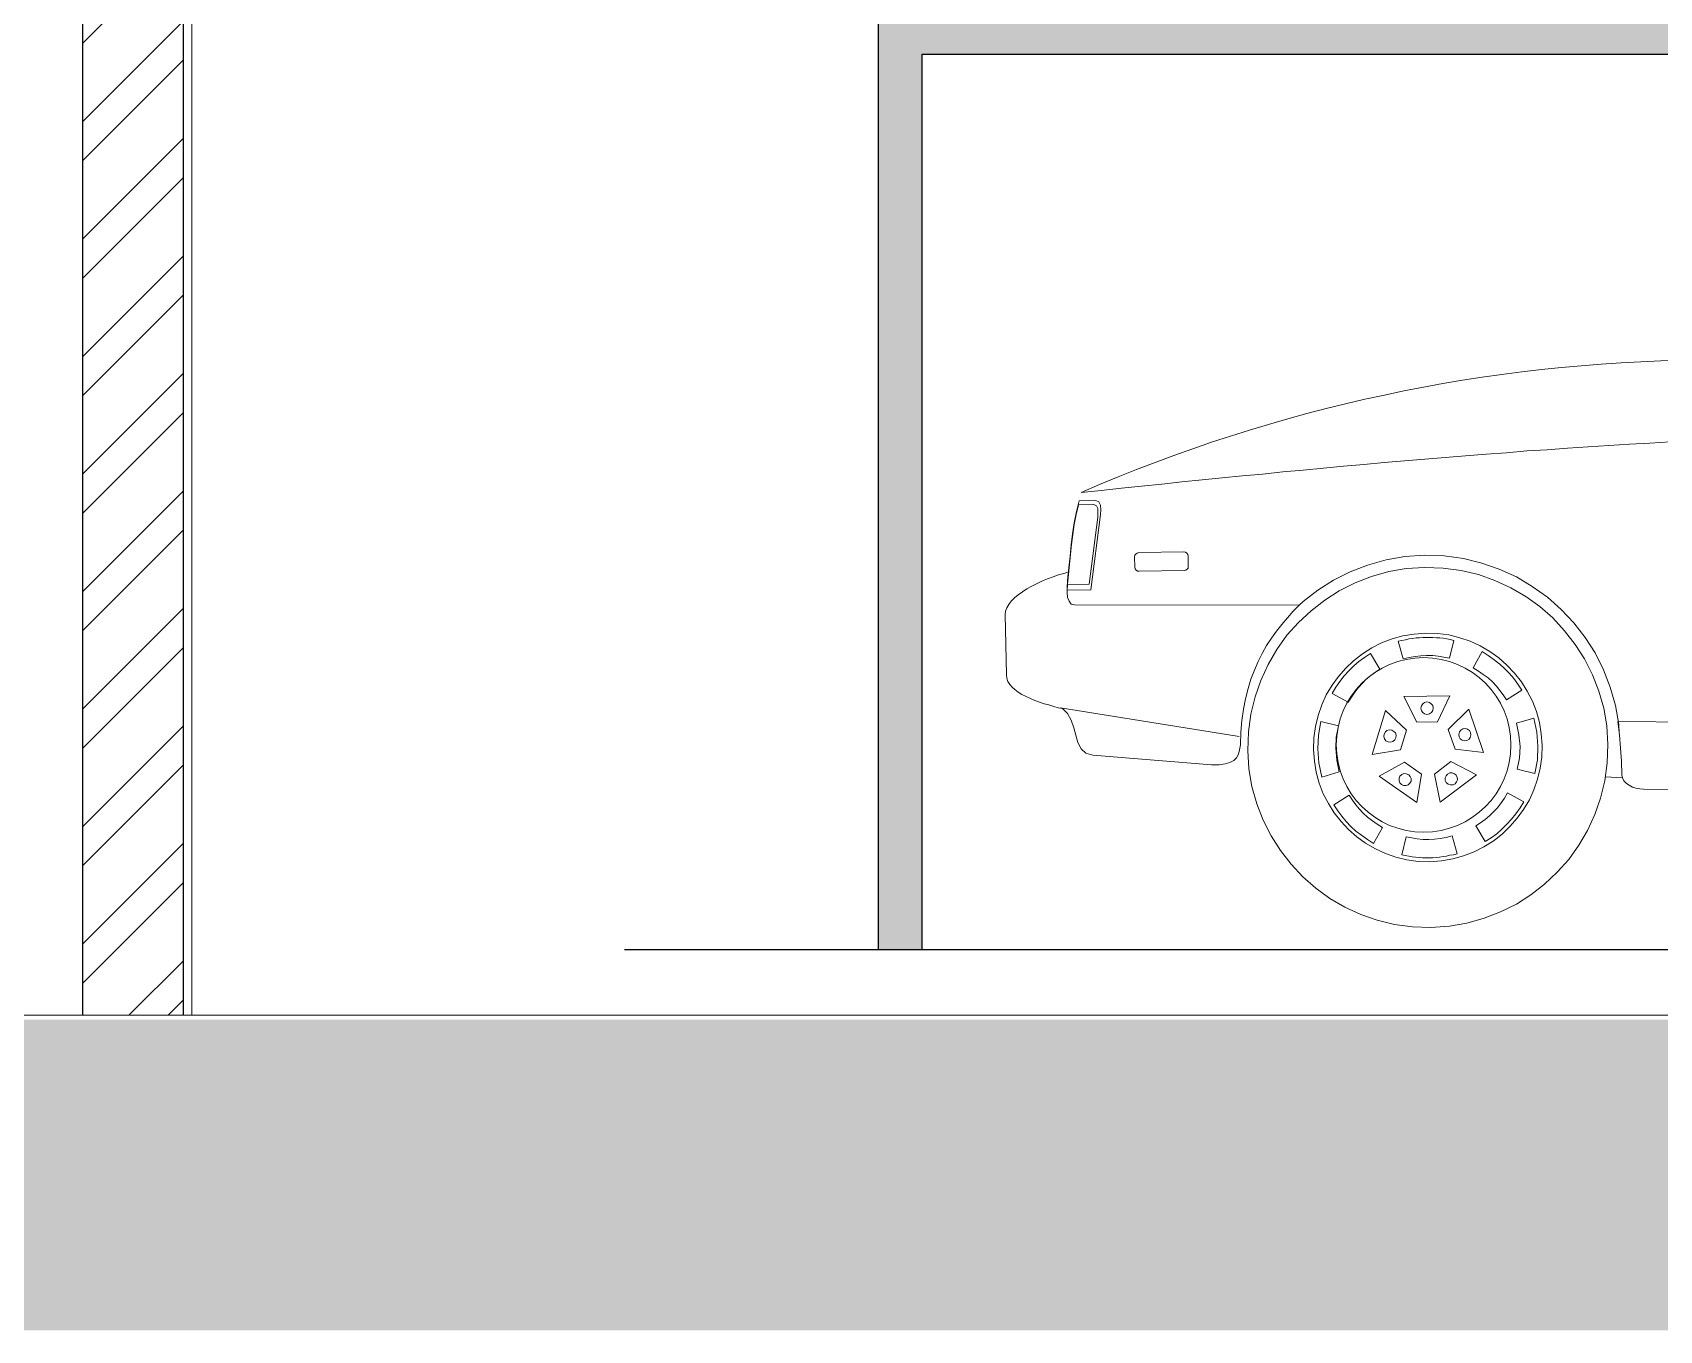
# Model space of a CAD drawing. Header units: metres. Extents: x 29392 to 32022, y 3934 to 33962.
# Drawn here: x 29707.764 to 29711.493, y 4057.316 to 4060.292 of the extents above; entities that cross this region are included whole.
import ezdxf

# ---------------------------------------------------------------- set-up
doc = ezdxf.new("R2010")
doc.units = ezdxf.units.M
for name, color, linetype, lineweight in [('finiture', 7, 'Continuous', 20), ('HATCH', 250, 'Continuous', 13), ('NAMES', 252, 'Continuous', 15), ('PLASTER', 252, 'Continuous', 15), ('text', 7, 'Continuous', 5)]:
    doc.layers.add(name, color=color, linetype=linetype, lineweight=lineweight)

msp = doc.modelspace()

# ---------------------------------------------------------------- hatches: boundary and pattern name
at = {"transparency": 16777216}
h = msp.add_hatch(color=256, dxfattribs=at)
h.dxf.hatch_style = 1
h.paths.add_polyline_path([(29709.7027, 4062.2957), (29709.8027, 4062.2957), (29709.8027, 4060.3423), (29715.1139, 4060.3423), (29715.5864, 4060.2423), (29709.8027, 4060.2423), (29709.8027, 4058.1888), (29709.7027, 4058.1888)])
at = {"layer": 'HATCH', "transparency": 16777216}
h = msp.add_hatch(dxfattribs=at)
h.set_pattern_fill('ANSI32', color=256, scale=0.02)
h.set_pattern_definition([(45, (27323.3869, 3346.19325), (-0.134703842, 0.134703842), []), (45, (27323.4767, 3346.19325), (-0.134703842, 0.134703842), [])])
h.paths.add_polyline_path([(29708.1091, 4058.0388), (29707.8791, 4058.0388), (29707.8791, 4062.4068), (29708.1091, 4062.4068)])
at = {"layer": 'NAMES', "transparency": 16777216}
h = msp.add_hatch(dxfattribs=at)
h.set_pattern_fill('ANGLE', color=256, scale=0.01)
h.set_pattern_definition([(0, (28561.8982, 4208.61269), (0, 0.06985), [0.0508, -0.01905]), (90, (28561.8982, 4208.61269), (-0.06985, 4e-18), [0.0508, -0.01905])])
h.paths.add_polyline_path([(29719.2089, 4057.8398), (29691.6657, 4057.8398), (29691.6657, 4058.0289), (29719.2089, 4058.0289)])
h = msp.add_hatch(dxfattribs=at)
h.set_pattern_fill('EARTH', color=256, scale=0.02, angle=40)
h.set_pattern_definition([(40, (28561.8982, 4208.61269), (0.015653618, 0.178921671), [0.127, -0.127]), (40, (28561.86759, 4208.64918), (0.015653618, 0.178921671), [0.127, -0.127]), (40, (28561.83697, 4208.68566), (0.015653618, 0.178921671), [0.127, -0.127]), (130, (28561.83893, 4208.70802), (-0.178921671, 0.015653618), [0.127, -0.127]), (130, (28561.87541, 4208.73864), (-0.178921671, 0.015653618), [0.127, -0.127]), (130, (28561.9119, 4208.76925), (-0.178921671, 0.015653618), [0.127, -0.127])])
h.paths.add_polyline_path([(29691.621, 4057.8398), (29719.1701, 4057.8398), (29719.1701, 4057.316), (29691.621, 4057.316)])

# ---------------------------------------------------------------- linework, layer by layer
at = {"color": 252, "true_color": 0x939598, "transparency": 16777216}
msp.add_line((29707.8791, 4058.0388), (29707.8791, 4099.1868), dxfattribs=at)
at = {"transparency": 16777216}
for p, q in [((29707.8791, 4059.9568), (29707.8791, 4062.9568)), ((29708.1091, 4062.4068), (29708.1091, 4058.0388)), ((29709.7027, 4062.2957), (29709.7027, 4058.1888)), ((29709.8027, 4060.2423), (29709.8027, 4058.1888)), ((29709.8027, 4060.2423), (29715.5864, 4060.2423)), ((29707.8791, 4058.0388), (29707.8791, 4059.9568)), ((29716.1149, 4058.1888), (29709.1206, 4058.1888))]:
    msp.add_line(p, q, dxfattribs=at)
at = {"layer": 'finiture', "transparency": 16777216}
for p, q in [((29711.3772, 4059.3452), (29711.3299, 4059.3424)), ((29711.4245, 4059.348), (29711.3772, 4059.3452)), ((29711.471, 4059.3508), (29711.4245, 4059.348)), ((29711.5183, 4059.3536), (29711.471, 4059.3508)), ((29710.8622, 4059.3063), (29710.8157, 4059.3021)), ((29710.9088, 4059.3098), (29710.8622, 4059.3063)), ((29710.9554, 4059.314), (29710.9088, 4059.3098)), ((29711.0019, 4059.3181), (29710.9554, 4059.314)), ((29711.0485, 4059.3216), (29711.0019, 4059.3181)), ((29711.0957, 4059.3251), (29711.0485, 4059.3216)), ((29711.1423, 4059.3285), (29711.0957, 4059.3251)), ((29711.1889, 4059.3327), (29711.1423, 4059.3285)), ((29711.2361, 4059.3355), (29711.1889, 4059.3327)), ((29711.2827, 4059.339), (29711.2361, 4059.3355)), ((29711.3299, 4059.3424), (29711.2827, 4059.339)), ((29710.4911, 4059.2709), (29710.4452, 4059.2667)), ((29710.5377, 4059.2757), (29710.4911, 4059.2709)), ((29710.5836, 4059.2799), (29710.5377, 4059.2757)), ((29710.6301, 4059.2847), (29710.5836, 4059.2799)), ((29710.6767, 4059.2889), (29710.6301, 4059.2847)), ((29710.7232, 4059.2931), (29710.6767, 4059.2889)), ((29710.7691, 4059.298), (29710.7232, 4059.2931)), ((29710.8157, 4059.3021), (29710.7691, 4059.298)), ((29710.2138, 4059.2424), (29710.1679, 4059.2375)), ((29710.2604, 4059.2472), (29710.2138, 4059.2424)), ((29710.3062, 4059.2521), (29710.2604, 4059.2472)), ((29710.3528, 4059.257), (29710.3062, 4059.2521)), ((29710.3987, 4059.2618), (29710.3528, 4059.257)), ((29710.4452, 4059.2667), (29710.3987, 4059.2618)), ((29710.152, 4059.168), (29710.1568, 4059.1937)), ((29710.1561, 4059.1867), (29710.1617, 4059.209)), ((29710.1568, 4059.1937), (29710.1631, 4059.2187)), ((29710.1617, 4059.209), (29710.1964, 4059.2097)), ((29710.1631, 4059.2187), (29710.2013, 4059.2194)), ((29710.1964, 4059.2097), (29710.2027, 4059.2069)), ((29710.2013, 4059.2194), (29710.2083, 4059.216)), ((29710.2027, 4059.2069), (29710.2055, 4059.2007)), ((29710.2055, 4059.2007), (29710.2062, 4059.1909)), ((29710.2083, 4059.216), (29710.2117, 4059.2083)), ((29710.2117, 4059.2083), (29710.2124, 4059.1979)), ((29710.2124, 4059.1979), (29710.2117, 4059.1867)), ((29710.1478, 4059.143), (29710.152, 4059.168)), ((29710.1485, 4059.1416), (29710.152, 4059.1645)), ((29710.152, 4059.1645), (29710.1561, 4059.1867)), ((29710.2055, 4059.1812), (29710.186, 4059.0276)), ((29710.2117, 4059.1867), (29710.1902, 4059.0144)), ((29710.2062, 4059.1909), (29710.2055, 4059.1812)), ((29710.145, 4059.1173), (29710.1478, 4059.143)), ((29710.1457, 4059.1186), (29710.1485, 4059.1416)), ((29710.1395, 4059.0652), (29710.1422, 4059.0915)), ((29710.1408, 4059.0728), (29710.1429, 4059.0957)), ((29710.1422, 4059.0915), (29710.145, 4059.1173)), ((29710.1429, 4059.0957), (29710.1457, 4059.1186)), ((29710.291, 4059.0936), (29710.2903, 4059.0895)), ((29710.2903, 4059.0895), (29710.291, 4059.0665)), ((29710.293, 4059.0964), (29710.291, 4059.0936)), ((29710.2958, 4059.0985), (29710.293, 4059.0964)), ((29710.3, 4059.0999), (29710.2958, 4059.0985)), ((29710.4028, 4059.1013), (29710.3, 4059.0999)), ((29710.407, 4059.1006), (29710.4028, 4059.1013)), ((29710.4098, 4059.0985), (29710.407, 4059.1006)), ((29710.4119, 4059.0957), (29710.4098, 4059.0985)), ((29710.4126, 4059.0915), (29710.4119, 4059.0957)), ((29710.4133, 4059.0686), (29710.4126, 4059.0915)), ((29710.8666, 4059.0831), (29710.8243, 4059.0712)), ((29710.9097, 4059.0905), (29710.8666, 4059.0831)), ((29710.9549, 4059.0935), (29710.9097, 4059.0905)), ((29711.0001, 4059.092), (29710.9549, 4059.0935)), ((29711.0439, 4059.086), (29711.0001, 4059.092)), ((29711.0863, 4059.0756), (29711.0439, 4059.086)), ((29710.1033, 4059.0443), (29710.0908, 4059.0394)), ((29710.1158, 4059.0485), (29710.1033, 4059.0443)), ((29710.1277, 4059.0519), (29710.1158, 4059.0485)), ((29710.1388, 4059.0554), (29710.1277, 4059.0519)), ((29710.1367, 4059.0262), (29710.1388, 4059.0492)), ((29710.1367, 4059.0332), (29710.1374, 4059.045)), ((29710.1374, 4059.0394), (29710.1395, 4059.0652)), ((29710.1374, 4059.045), (29710.1388, 4059.0554)), ((29710.1388, 4059.0492), (29710.1408, 4059.0728)), ((29710.291, 4059.0665), (29710.2916, 4059.0624)), ((29710.2916, 4059.0624), (29710.2937, 4059.0596)), ((29710.2937, 4059.0596), (29710.2965, 4059.0575)), ((29710.2965, 4059.0575), (29710.3007, 4059.0568)), ((29710.3007, 4059.0568), (29710.4035, 4059.0589)), ((29710.4035, 4059.0589), (29710.4077, 4059.0596)), ((29710.4077, 4059.0596), (29710.4105, 4059.0617)), ((29710.4105, 4059.0617), (29710.4126, 4059.0644)), ((29710.4126, 4059.0644), (29710.4133, 4059.0686)), ((29710.7843, 4059.0557), (29710.7457, 4059.0363)), ((29710.8243, 4059.0712), (29710.7843, 4059.0557)), ((29710.833, 4059.045), (29710.7955, 4059.0304)), ((29710.8726, 4059.0561), (29710.833, 4059.045)), ((29710.913, 4059.063), (29710.8726, 4059.0561)), ((29710.9554, 4059.0658), (29710.913, 4059.063)), ((29710.9977, 4059.0644), (29710.9554, 4059.0658)), ((29711.0387, 4059.0589), (29710.9977, 4059.0644)), ((29711.0784, 4059.0492), (29711.0387, 4059.0589)), ((29711.1159, 4059.036), (29711.0784, 4059.0492)), ((29711.1262, 4059.0616), (29711.0863, 4059.0756)), ((29711.1655, 4059.0438), (29711.1262, 4059.0616)), ((29710.0331, 4059.0095), (29710.0234, 4059.0026)), ((29710.0435, 4059.0165), (29710.0331, 4059.0095)), ((29710.0547, 4059.0228), (29710.0435, 4059.0165)), ((29710.0665, 4059.029), (29710.0547, 4059.0228)), ((29710.079, 4059.0346), (29710.0665, 4059.029)), ((29710.0908, 4059.0394), (29710.079, 4059.0346)), ((29710.1353, 4059.0137), (29710.1374, 4059.0394)), ((29710.1353, 4059.0207), (29710.1367, 4059.0332)), ((29710.1353, 4059.0082), (29710.1353, 4059.0207)), ((29710.1902, 4059.0144), (29710.1353, 4059.0137)), ((29710.1367, 4058.997), (29710.1353, 4059.0082)), ((29710.186, 4059.0276), (29710.1367, 4059.0262)), ((29710.71, 4059.0133), (29710.6768, 4058.9875)), ((29710.7457, 4059.0363), (29710.71, 4059.0133)), ((29710.7594, 4059.0123), (29710.726, 4058.9908)), ((29710.7955, 4059.0304), (29710.7594, 4059.0123)), ((29711.1527, 4059.0193), (29711.1159, 4059.036)), ((29711.1868, 4058.9991), (29711.1527, 4059.0193)), ((29711.2018, 4059.0223), (29711.1655, 4059.0438)), ((29711.2367, 4058.9978), (29711.2018, 4059.0223)), ((29709.997, 4058.9727), (29709.9942, 4058.9651)), ((29710.0018, 4058.9804), (29709.997, 4058.9727)), ((29710.0074, 4058.988), (29710.0018, 4058.9804)), ((29710.015, 4058.9957), (29710.0074, 4058.988)), ((29710.0234, 4059.0026), (29710.015, 4058.9957)), ((29710.1401, 4058.988), (29710.1367, 4058.997)), ((29710.145, 4058.9818), (29710.1401, 4058.988)), ((29710.1526, 4058.9797), (29710.145, 4058.9818)), ((29710.6676, 4058.979), (29710.1526, 4058.9797)), ((29710.6537, 4058.9651), (29710.6676, 4058.979)), ((29710.6768, 4058.9875), (29710.6676, 4058.979)), ((29710.726, 4058.9908), (29710.6947, 4058.9665)), ((29711.2194, 4058.9762), (29711.1868, 4058.9991)), ((29711.2486, 4058.9498), (29711.2194, 4058.9762)), ((29711.268, 4058.9694), (29711.2367, 4058.9978)), ((29709.9942, 4058.9651), (29709.9935, 4058.9574)), ((29709.9935, 4058.9574), (29709.9963, 4058.8191)), ((29710.6155, 4058.9199), (29710.628, 4058.9352)), ((29710.628, 4058.9352), (29710.6405, 4058.9505)), ((29710.6655, 4058.9394), (29710.6391, 4058.9102)), ((29710.6405, 4058.9505), (29710.6537, 4058.9651)), ((29710.6947, 4058.9665), (29710.6655, 4058.9394)), ((29711.2757, 4058.9206), (29711.2486, 4058.9498)), ((29711.2968, 4058.9385), (29711.268, 4058.9694)), ((29711.3226, 4058.9053), (29711.2968, 4058.9385)), ((29710.5926, 4058.8865), (29710.6037, 4058.9032)), ((29710.6037, 4058.9032), (29710.6155, 4058.9199)), ((29710.6391, 4058.9102), (29710.6162, 4058.8775)), ((29710.8803, 4058.9018), (29710.856, 4058.8928)), ((29710.9053, 4058.9088), (29710.8803, 4058.9018)), ((29710.9025, 4058.8983), (29710.8942, 4058.8963)), ((29710.8942, 4058.8963), (29710.906, 4058.8559)), ((29710.9109, 4058.8997), (29710.9025, 4058.8983)), ((29710.931, 4058.9129), (29710.9053, 4058.9088)), ((29710.9185, 4058.9018), (29710.9109, 4058.8997)), ((29710.9269, 4058.9025), (29710.9185, 4058.9018)), ((29710.9352, 4058.9039), (29710.9269, 4058.9025)), ((29710.9574, 4058.915), (29710.931, 4058.9129)), ((29710.9429, 4058.9046), (29710.9352, 4058.9039)), ((29710.9505, 4058.9053), (29710.9429, 4058.9046)), ((29710.9588, 4058.9053), (29710.9505, 4058.9053)), ((29710.9845, 4058.9143), (29710.9574, 4058.915)), ((29710.9665, 4058.9053), (29710.9588, 4058.9053)), ((29710.9741, 4058.9053), (29710.9665, 4058.9053)), ((29710.9825, 4058.9046), (29710.9741, 4058.9053)), ((29710.9901, 4058.9039), (29710.9825, 4058.9046)), ((29711.0102, 4058.9109), (29710.9845, 4058.9143)), ((29710.9977, 4058.9032), (29710.9901, 4058.9039)), ((29711.0061, 4058.9018), (29710.9977, 4058.9032)), ((29711.0137, 4058.9004), (29711.0061, 4058.9018)), ((29711.0353, 4058.9046), (29711.0102, 4058.9109)), ((29711.0116, 4058.8573), (29711.0221, 4058.8983)), ((29711.0221, 4058.8983), (29711.0137, 4058.9004)), ((29711.0596, 4058.8963), (29711.0353, 4058.9046)), ((29711.0825, 4058.8858), (29711.0596, 4058.8963)), ((29711.3, 4058.8893), (29711.2757, 4058.9206)), ((29711.3456, 4058.8697), (29711.3226, 4058.9053)), ((29710.5731, 4058.8497), (29710.5828, 4058.8685)), ((29710.5828, 4058.8685), (29710.5926, 4058.8865)), ((29710.6162, 4058.8775), (29710.5961, 4058.8434)), ((29710.8122, 4058.8678), (29710.792, 4058.8518)), ((29710.817, 4058.8594), (29710.8045, 4058.8497)), ((29710.8337, 4058.881), (29710.8122, 4058.8678)), ((29710.831, 4058.8685), (29710.817, 4058.8594)), ((29710.8525, 4058.8323), (29710.831, 4058.8685)), ((29710.856, 4058.8928), (29710.8337, 4058.881)), ((29710.906, 4058.8559), (29710.9192, 4058.8594)), ((29710.9192, 4058.8594), (29710.9331, 4058.8615)), ((29710.9331, 4058.8615), (29710.9463, 4058.8629)), ((29710.9463, 4058.8629), (29710.9595, 4058.8636)), ((29710.9595, 4058.8636), (29710.9734, 4058.8636)), ((29710.9734, 4058.8636), (29710.9859, 4058.8622)), ((29710.9859, 4058.8622), (29710.9991, 4058.8601)), ((29710.9991, 4058.8601), (29711.0116, 4058.8573)), ((29711.0867, 4058.8726), (29711.0666, 4058.8358)), ((29711.1048, 4058.8726), (29711.0825, 4058.8858)), ((29711.1006, 4058.8636), (29711.0867, 4058.8726)), ((29711.1145, 4058.8539), (29711.1006, 4058.8636)), ((29711.1249, 4058.8581), (29711.1048, 4058.8726)), ((29711.1437, 4058.8414), (29711.1249, 4058.8581)), ((29711.3216, 4058.8559), (29711.3, 4058.8893)), ((29711.3649, 4058.831), (29711.3456, 4058.8697)), ((29710.5564, 4058.8094), (29710.5648, 4058.8302)), ((29710.5648, 4058.8302), (29710.5731, 4058.8497)), ((29710.5961, 4058.8434), (29710.5794, 4058.8066)), ((29710.774, 4058.8351), (29710.7573, 4058.8157)), ((29710.7816, 4058.8288), (29710.7705, 4058.817)), ((29710.792, 4058.8518), (29710.774, 4058.8351)), ((29710.7927, 4058.84), (29710.7816, 4058.8288)), ((29710.8045, 4058.8497), (29710.7927, 4058.84)), ((29710.8316, 4058.8177), (29710.8421, 4058.8254)), ((29710.8421, 4058.8254), (29710.8525, 4058.8323)), ((29711.0666, 4058.8358), (29711.0784, 4058.8282)), ((29711.0784, 4058.8282), (29711.0895, 4058.8205)), ((29711.0895, 4058.8205), (29711.1006, 4058.8122)), ((29711.127, 4058.8441), (29711.1145, 4058.8539)), ((29711.1381, 4058.8337), (29711.127, 4058.8441)), ((29711.1492, 4058.8226), (29711.1381, 4058.8337)), ((29711.1611, 4058.8233), (29711.1437, 4058.8414)), ((29711.1597, 4058.8108), (29711.1492, 4058.8226)), ((29711.1771, 4058.8031), (29711.1611, 4058.8233)), ((29711.3397, 4058.8198), (29711.3216, 4058.8559)), ((29711.3805, 4058.791), (29711.3649, 4058.831)), ((29709.9963, 4058.8191), (29709.997, 4058.8115)), ((29709.997, 4058.8115), (29709.9998, 4058.8045)), ((29709.9998, 4058.8045), (29710.0039, 4058.7976)), ((29710.0039, 4058.7976), (29710.0095, 4058.7913)), ((29710.0095, 4058.7913), (29710.0158, 4058.7858)), ((29710.0158, 4058.7858), (29710.0234, 4058.7795)), ((29710.5446, 4058.7642), (29710.5502, 4058.7878)), ((29710.5502, 4058.7878), (29710.5564, 4058.8094)), ((29710.5794, 4058.8066), (29710.5662, 4058.7691)), ((29710.7427, 4058.7955), (29710.7295, 4058.7733)), ((29710.7573, 4058.8157), (29710.7427, 4058.7955)), ((29710.7517, 4058.7913), (29710.7427, 4058.7767)), ((29710.7608, 4058.8045), (29710.7517, 4058.7913)), ((29710.7705, 4058.817), (29710.7608, 4058.8045)), ((29710.7948, 4058.7795), (29710.8031, 4058.7906)), ((29710.8031, 4058.7906), (29710.8122, 4058.8004)), ((29710.8122, 4058.8004), (29710.8212, 4058.8094)), ((29710.8212, 4058.8094), (29710.8316, 4058.8177)), ((29711.1006, 4058.8122), (29711.1103, 4058.8031)), ((29711.1103, 4058.8031), (29711.1194, 4058.7934)), ((29711.1194, 4058.7934), (29711.1277, 4058.7837)), ((29711.1277, 4058.7837), (29711.1353, 4058.7733)), ((29711.1423, 4058.7621), (29711.1777, 4058.7844)), ((29711.1687, 4058.7983), (29711.1597, 4058.8108)), ((29711.1777, 4058.7844), (29711.1687, 4058.7983)), ((29711.1903, 4058.7816), (29711.1771, 4058.8031)), ((29711.3543, 4058.7823), (29711.3397, 4058.8198)), ((29711.3923, 4058.7488), (29711.3805, 4058.791)), ((29710.0234, 4058.7795), (29710.0317, 4058.7746)), ((29710.0317, 4058.7746), (29710.0415, 4058.7698)), ((29710.0415, 4058.7698), (29710.0512, 4058.7649)), ((29710.0512, 4058.7649), (29710.0616, 4058.7607)), ((29710.0616, 4058.7607), (29710.072, 4058.7566)), ((29710.072, 4058.7566), (29710.0832, 4058.7531)), ((29710.0832, 4058.7531), (29710.0936, 4058.7503)), ((29710.0936, 4058.7503), (29710.1047, 4058.7468)), ((29710.1047, 4058.7468), (29710.1151, 4058.7441)), ((29710.5398, 4058.7406), (29710.5446, 4058.7642)), ((29710.5662, 4058.7691), (29710.5564, 4058.7295)), ((29710.7191, 4058.7503), (29710.7107, 4058.726)), ((29710.7295, 4058.7733), (29710.7191, 4058.7503)), ((29710.7427, 4058.7767), (29710.7795, 4058.7566)), ((29710.7795, 4058.7566), (29710.7872, 4058.7684)), ((29710.7872, 4058.7684), (29710.7948, 4058.7795)), ((29710.9074, 4058.7698), (29711.0124, 4058.7712)), ((29710.9373, 4058.7107), (29710.9074, 4058.7698)), ((29710.9477, 4058.7482), (29710.9463, 4058.7427)), ((29710.9505, 4058.7531), (29710.9477, 4058.7482)), ((29710.9547, 4058.7559), (29710.9505, 4058.7531)), ((29710.9602, 4058.7573), (29710.9547, 4058.7559)), ((29710.9658, 4058.7559), (29710.9602, 4058.7573)), ((29710.97, 4058.7531), (29710.9658, 4058.7559)), ((29710.9734, 4058.7489), (29710.97, 4058.7531)), ((29710.9748, 4058.7434), (29710.9734, 4058.7489)), ((29711.0124, 4058.7712), (29710.9845, 4058.7114)), ((29711.1353, 4058.7733), (29711.1423, 4058.7621)), ((29711.2021, 4058.7593), (29711.1903, 4058.7816)), ((29711.2111, 4058.735), (29711.2021, 4058.7593)), ((29711.3654, 4058.7427), (29711.3543, 4058.7823)), ((29711.3998, 4058.7056), (29711.3923, 4058.7488)), ((29710.1151, 4058.7441), (29710.1249, 4058.742)), ((29710.12, 4058.7434), (29710.53, 4058.678)), ((29710.1249, 4058.742), (29710.1367, 4058.7309)), ((29710.1367, 4058.7309), (29710.145, 4058.7156)), ((29710.145, 4058.7156), (29710.1506, 4058.6982)), ((29710.5335, 4058.6878), (29710.5363, 4058.7149)), ((29710.5363, 4058.7149), (29710.5398, 4058.7406)), ((29710.5564, 4058.7295), (29710.5509, 4058.6885)), ((29710.7107, 4058.726), (29710.7045, 4058.701)), ((29710.717, 4058.7121), (29710.7114, 4058.6808)), ((29710.7573, 4058.7024), (29710.717, 4058.7121)), ((29710.8344, 4058.637), (29710.865, 4058.7378)), ((29710.865, 4058.7378), (29710.9136, 4058.6926)), ((29710.9845, 4058.7114), (29710.9373, 4058.7107)), ((29710.9463, 4058.7427), (29710.9477, 4058.7371)), ((29710.9477, 4058.7371), (29710.9505, 4058.733)), ((29710.9505, 4058.733), (29710.9547, 4058.7302)), ((29710.9547, 4058.7302), (29710.9602, 4058.7288)), ((29710.9602, 4058.7288), (29710.9658, 4058.7302)), ((29710.9658, 4058.7302), (29710.9706, 4058.733)), ((29710.9706, 4058.733), (29710.9734, 4058.7378)), ((29710.9734, 4058.7378), (29710.9748, 4058.7434)), ((29711.0089, 4058.694), (29711.0561, 4058.7406)), ((29711.0561, 4058.7406), (29711.0902, 4058.6412)), ((29711.2056, 4058.7204), (29711.1652, 4058.7086)), ((29711.1652, 4058.7086), (29711.1708, 4058.6815)), ((29711.2118, 4058.6878), (29711.2056, 4058.7204)), ((29711.2181, 4058.71), (29711.2111, 4058.735)), ((29711.2222, 4058.6843), (29711.2181, 4058.71)), ((29711.3723, 4058.7024), (29711.3654, 4058.7427)), ((29713.4391, 4058.6975), (29711.398, 4058.7121)), ((29711.398, 4058.7121), (29711.4015, 4058.6815)), ((29710.1506, 4058.6982), (29710.1554, 4058.6808)), ((29710.1554, 4058.6808), (29710.1603, 4058.6641)), ((29710.5328, 4058.6593), (29710.5335, 4058.6878)), ((29710.5509, 4058.6885), (29710.5495, 4058.6461)), ((29710.701, 4058.6753), (29710.7003, 4058.6482)), ((29710.7045, 4058.701), (29710.701, 4058.6753)), ((29710.7114, 4058.6808), (29710.71, 4058.6496)), ((29710.7517, 4058.6509), (29710.7524, 4058.6767)), ((29710.7524, 4058.6767), (29710.7573, 4058.7024)), ((29710.8622, 4058.6836), (29710.8615, 4058.678)), ((29710.8615, 4058.678), (29710.8629, 4058.6725)), ((29710.865, 4058.6885), (29710.8622, 4058.6836)), ((29710.8629, 4058.6725), (29710.8664, 4058.6683)), ((29710.8685, 4058.692), (29710.865, 4058.6885)), ((29710.874, 4058.6933), (29710.8685, 4058.692)), ((29710.8796, 4058.6926), (29710.874, 4058.6933)), ((29710.8845, 4058.6898), (29710.8796, 4058.6926)), ((29710.8879, 4058.6864), (29710.8845, 4058.6898)), ((29710.8865, 4058.6704), (29710.8893, 4058.6753)), ((29710.89, 4058.6808), (29710.8879, 4058.6864)), ((29710.8893, 4058.6753), (29710.89, 4058.6808)), ((29710.9136, 4058.6926), (29710.8998, 4058.6475)), ((29711.0249, 4058.6489), (29711.0089, 4058.694)), ((29711.0346, 4058.6885), (29711.0332, 4058.6829)), ((29711.0332, 4058.6829), (29711.0339, 4058.6774)), ((29711.0339, 4058.6774), (29711.0367, 4058.6725)), ((29711.0381, 4058.6926), (29711.0346, 4058.6885)), ((29711.0367, 4058.6725), (29711.0408, 4058.6697)), ((29711.0429, 4058.6954), (29711.0381, 4058.6926)), ((29711.0485, 4058.6961), (29711.0429, 4058.6954)), ((29711.0533, 4058.6947), (29711.0485, 4058.6961)), ((29711.052, 4058.669), (29711.0568, 4058.6718)), ((29711.0575, 4058.692), (29711.0533, 4058.6947)), ((29711.0568, 4058.6718), (29711.0596, 4058.676)), ((29711.0603, 4058.6871), (29711.0575, 4058.692)), ((29711.0596, 4058.676), (29711.061, 4058.6815)), ((29711.061, 4058.6815), (29711.0603, 4058.6871)), ((29711.1708, 4058.6815), (29711.1736, 4058.6551)), ((29711.2146, 4058.6558), (29711.2118, 4058.6878)), ((29711.2243, 4058.6579), (29711.2222, 4058.6843)), ((29711.3751, 4058.66), (29711.3723, 4058.7024)), ((29711.4012, 4058.6846), (29711.3998, 4058.7056)), ((29711.4015, 4058.6815), (29711.4043, 4058.6516)), ((29710.1603, 4058.6641), (29710.1673, 4058.6496)), ((29710.1673, 4058.6496), (29710.1784, 4058.6398)), ((29710.1784, 4058.6398), (29710.1944, 4058.635)), ((29710.1944, 4058.635), (29710.4668, 4058.6134)), ((29710.5238, 4058.6294), (29710.528, 4058.6377)), ((29710.528, 4058.6377), (29710.5307, 4058.6475)), ((29710.5307, 4058.6475), (29710.5328, 4058.6593)), ((29710.5495, 4058.6461), (29710.5523, 4058.6037)), ((29710.7003, 4058.6482), (29710.7024, 4058.6217)), ((29710.71, 4058.6496), (29710.7128, 4058.6176)), ((29710.7538, 4058.6238), (29710.7517, 4058.6509)), ((29710.8998, 4058.6475), (29710.8344, 4058.637)), ((29710.8664, 4058.6683), (29710.8713, 4058.6655)), ((29710.8713, 4058.6655), (29710.8768, 4058.6649)), ((29710.8768, 4058.6649), (29710.8824, 4058.6669)), ((29710.8824, 4058.6669), (29710.8865, 4058.6704)), ((29711.0902, 4058.6412), (29711.0249, 4058.6489)), ((29711.0408, 4058.6697), (29711.0464, 4058.6683)), ((29711.0464, 4058.6683), (29711.052, 4058.669)), ((29711.1736, 4058.6551), (29711.1722, 4058.6287)), ((29711.2139, 4058.6245), (29711.2146, 4058.6558)), ((29711.2236, 4058.6308), (29711.2243, 4058.6579)), ((29711.3737, 4058.6176), (29711.3751, 4058.66)), ((29711.4043, 4058.6516), (29711.4064, 4058.6211)), ((29710.4668, 4058.6134), (29710.4842, 4058.6134)), ((29710.4842, 4058.6134), (29710.4981, 4058.6155)), ((29710.4981, 4058.6155), (29710.5085, 4058.6183)), ((29710.5085, 4058.6183), (29710.5175, 4058.6231)), ((29710.5175, 4058.6231), (29710.5238, 4058.6294)), ((29710.5523, 4058.6037), (29710.5592, 4058.5634)), ((29710.7024, 4058.6217), (29710.7065, 4058.5961)), ((29710.7128, 4058.6176), (29710.7191, 4058.5849)), ((29710.7191, 4058.5849), (29710.7594, 4058.5967)), ((29710.7594, 4058.5967), (29710.7538, 4058.6238)), ((29710.8511, 4058.587), (29710.9088, 4058.619)), ((29710.9088, 4058.619), (29710.9477, 4058.5919)), ((29710.9776, 4058.5919), (29711.0151, 4058.6204)), ((29711.0151, 4058.6204), (29711.0742, 4058.5905)), ((29711.1722, 4058.6287), (29711.1673, 4058.603)), ((29711.1673, 4058.603), (29711.2076, 4058.5933)), ((29711.2076, 4058.5933), (29711.2139, 4058.6245)), ((29711.2139, 4058.5801), (29711.2201, 4058.6051)), ((29711.2201, 4058.6051), (29711.2236, 4058.6308)), ((29711.3682, 4058.5766), (29711.3737, 4058.6176)), ((29711.4064, 4058.6211), (29711.4071, 4058.5905)), ((29710.5592, 4058.5634), (29710.5703, 4058.5238)), ((29710.7065, 4058.5961), (29710.7135, 4058.571)), ((29710.7135, 4058.571), (29710.7225, 4058.5467)), ((29710.9373, 4058.5266), (29710.8511, 4058.587)), ((29710.8984, 4058.587), (29710.8963, 4058.5822)), ((29710.8963, 4058.5822), (29710.8963, 4058.5766)), ((29710.8963, 4058.5766), (29710.8984, 4058.5718)), ((29710.9025, 4058.5912), (29710.8984, 4058.587)), ((29710.8984, 4058.5718), (29710.9018, 4058.5676)), ((29710.9018, 4058.5676), (29710.9067, 4058.5655)), ((29710.9074, 4058.5933), (29710.9025, 4058.5912)), ((29710.9067, 4058.5655), (29710.9123, 4058.5655)), ((29710.913, 4058.5926), (29710.9074, 4058.5933)), ((29710.9123, 4058.5655), (29710.9171, 4058.5669)), ((29710.9185, 4058.5905), (29710.913, 4058.5926)), ((29710.9171, 4058.5669), (29710.9213, 4058.571)), ((29710.922, 4058.5863), (29710.9185, 4058.5905)), ((29710.9213, 4058.571), (29710.9241, 4058.5759)), ((29710.9241, 4058.5815), (29710.922, 4058.5863)), ((29710.9241, 4058.5759), (29710.9241, 4058.5815)), ((29710.9477, 4058.5919), (29710.9373, 4058.5266)), ((29710.9908, 4058.5273), (29710.9776, 4058.5919)), ((29711.0742, 4058.5905), (29710.9908, 4058.5273)), ((29711.004, 4058.5877), (29711.0019, 4058.5829)), ((29711.0019, 4058.5829), (29711.0019, 4058.5773)), ((29711.0019, 4058.5773), (29711.0047, 4058.5724)), ((29711.0075, 4058.5919), (29711.004, 4058.5877)), ((29711.0047, 4058.5724), (29711.0089, 4058.569)), ((29711.0124, 4058.5947), (29711.0075, 4058.5919)), ((29711.0089, 4058.569), (29711.0144, 4058.5669)), ((29711.0179, 4058.5947), (29711.0124, 4058.5947)), ((29711.0144, 4058.5669), (29711.02, 4058.5669)), ((29711.0235, 4058.5926), (29711.0179, 4058.5947)), ((29711.02, 4058.5669), (29711.0249, 4058.5696)), ((29711.0276, 4058.5891), (29711.0235, 4058.5926)), ((29711.0249, 4058.5696), (29711.0283, 4058.5738)), ((29711.0297, 4058.5842), (29711.0276, 4058.5891)), ((29711.0283, 4058.5738), (29711.0304, 4058.5787)), ((29711.0304, 4058.5787), (29711.0297, 4058.5842)), ((29711.2056, 4058.5558), (29711.2139, 4058.5801)), ((29711.3584, 4058.537), (29711.3682, 4058.5766)), ((29711.4084, 4058.5833), (29711.3694, 4058.5855)), ((29711.4071, 4058.5905), (29711.4085, 4058.5829)), ((29711.4085, 4058.5829), (29711.4119, 4058.5766)), ((29711.4119, 4058.5766), (29711.4175, 4058.5704)), ((29711.4175, 4058.5704), (29711.4238, 4058.5662)), ((29711.4238, 4058.5662), (29711.4314, 4058.562)), ((29711.4314, 4058.562), (29711.439, 4058.5599)), ((29711.439, 4058.5599), (29711.4481, 4058.5578)), ((29710.5703, 4058.5238), (29710.5849, 4058.4863)), ((29710.7225, 4058.5467), (29710.7344, 4058.5245)), ((29710.7344, 4058.5245), (29710.7475, 4058.5029)), ((29710.7823, 4058.5433), (29710.7469, 4058.5217)), ((29710.7893, 4058.5321), (29710.7823, 4058.5433)), ((29710.7969, 4058.5217), (29710.7893, 4058.5321)), ((29711.1305, 4058.5259), (29711.1221, 4058.5148)), ((29711.1381, 4058.537), (29711.1305, 4058.5259)), ((29711.1451, 4058.5488), (29711.1381, 4058.537)), ((29711.1826, 4058.5286), (29711.1451, 4058.5488)), ((29711.1736, 4058.5141), (29711.1826, 4058.5286)), ((29711.1819, 4058.5106), (29711.1951, 4058.5328)), ((29711.1951, 4058.5328), (29711.2056, 4058.5558)), ((29711.3452, 4058.4995), (29711.3584, 4058.537)), ((29711.4481, 4058.5578), (29711.4564, 4058.5571)), ((29711.4564, 4058.5571), (29713.5545, 4058.5412)), ((29710.5849, 4058.4863), (29710.603, 4058.4501)), ((29710.7469, 4058.5217), (29710.7559, 4058.5078)), ((29710.7475, 4058.5029), (29710.7635, 4058.4828)), ((29710.7559, 4058.5078), (29710.7649, 4058.4953)), ((29710.7649, 4058.4953), (29710.7754, 4058.4828)), ((29710.8052, 4058.512), (29710.7969, 4058.5217)), ((29710.8143, 4058.5023), (29710.8052, 4058.512)), ((29710.824, 4058.4932), (29710.8143, 4058.5023)), ((29710.8351, 4058.4849), (29710.824, 4058.4932)), ((29710.8463, 4058.4772), (29710.8351, 4058.4849)), ((29711.0937, 4058.4876), (29711.0832, 4058.48)), ((29711.1034, 4058.496), (29711.0937, 4058.4876)), ((29711.1131, 4058.505), (29711.1034, 4058.496)), ((29711.1221, 4058.5148), (29711.1131, 4058.505)), ((29711.143, 4058.4765), (29711.1541, 4058.4883)), ((29711.1506, 4058.4717), (29711.1673, 4058.4904)), ((29711.1541, 4058.4883), (29711.1638, 4058.5009)), ((29711.1638, 4058.5009), (29711.1736, 4058.5141)), ((29711.1673, 4058.4904), (29711.1819, 4058.5106)), ((29711.3285, 4058.4626), (29711.3452, 4058.4995)), ((29710.603, 4058.4501), (29710.6246, 4058.4168)), ((29710.7635, 4058.4828), (29710.7802, 4058.4647)), ((29710.7754, 4058.4828), (29710.7858, 4058.4717)), ((29710.7802, 4058.4647), (29710.7997, 4058.448)), ((29710.7858, 4058.4717), (29710.7976, 4058.4612)), ((29710.7976, 4058.4612), (29710.8101, 4058.4515)), ((29710.7997, 4058.448), (29710.8198, 4058.4334)), ((29710.8101, 4058.4515), (29710.824, 4058.4418)), ((29710.8379, 4058.4328), (29710.8581, 4058.4696)), ((29710.8581, 4058.4696), (29710.8463, 4058.4772)), ((29710.913, 4058.448), (29710.9025, 4058.407)), ((29710.9255, 4058.4453), (29710.913, 4058.448)), ((29711.0179, 4058.4501), (29711.0047, 4058.4467)), ((29711.0297, 4058.4091), (29711.0179, 4058.4501)), ((29711.0832, 4058.48), (29711.0721, 4058.473)), ((29711.0721, 4058.473), (29711.0937, 4058.4369)), ((29711.1076, 4058.4459), (29711.1201, 4058.455)), ((29711.1124, 4058.4383), (29711.1326, 4058.4543)), ((29711.1201, 4058.455), (29711.1319, 4058.4654)), ((29711.1319, 4058.4654), (29711.143, 4058.4765)), ((29711.1326, 4058.4543), (29711.1506, 4058.4717)), ((29711.3084, 4058.4286), (29711.3285, 4058.4626)), ((29710.6246, 4058.4168), (29710.6489, 4058.3855)), ((29710.8198, 4058.4334), (29710.8421, 4058.4202)), ((29710.824, 4058.4418), (29710.8379, 4058.4328)), ((29710.8421, 4058.4202), (29710.865, 4058.4098)), ((29710.938, 4058.4432), (29710.9255, 4058.4453)), ((29710.9512, 4058.4418), (29710.938, 4058.4432)), ((29710.9644, 4058.4418), (29710.9512, 4058.4418)), ((29710.9776, 4058.4425), (29710.9644, 4058.4418)), ((29710.9908, 4058.4439), (29710.9776, 4058.4425)), ((29711.0047, 4058.4467), (29710.9908, 4058.4439)), ((29711.0443, 4058.4043), (29711.0686, 4058.4133)), ((29711.0686, 4058.4133), (29711.0909, 4058.4251)), ((29711.0909, 4058.4251), (29711.1124, 4058.4383)), ((29711.0937, 4058.4369), (29711.1076, 4058.4459)), ((29711.2855, 4058.3959), (29711.3084, 4058.4286)), ((29710.6489, 4058.3855), (29710.676, 4058.3563)), ((29710.865, 4058.4098), (29710.8893, 4058.4015)), ((29710.8893, 4058.4015), (29710.9144, 4058.3952)), ((29710.9025, 4058.407), (29710.9102, 4058.4049)), ((29710.9102, 4058.4049), (29710.9185, 4058.4035)), ((29710.9144, 4058.3952), (29710.9401, 4058.3917)), ((29710.9185, 4058.4035), (29710.9262, 4058.4022)), ((29710.9262, 4058.4022), (29710.9338, 4058.4015)), ((29710.9338, 4058.4015), (29710.9421, 4058.4008)), ((29710.9401, 4058.3917), (29710.9672, 4058.391)), ((29710.9421, 4058.4008), (29710.9498, 4058.4001)), ((29710.9498, 4058.4001), (29710.9574, 4058.4001)), ((29710.9574, 4058.4001), (29710.9651, 4058.4001)), ((29710.9651, 4058.4001), (29710.9734, 4058.4001)), ((29710.9672, 4058.391), (29710.9936, 4058.3931)), ((29710.9734, 4058.4001), (29710.9811, 4058.4008)), ((29710.9811, 4058.4008), (29710.9887, 4058.4015)), ((29710.9887, 4058.4015), (29710.9971, 4058.4029)), ((29710.9936, 4058.3931), (29711.0193, 4058.3973)), ((29710.9971, 4058.4029), (29711.0054, 4058.4035)), ((29711.0054, 4058.4035), (29711.013, 4058.4057)), ((29711.013, 4058.4057), (29711.0214, 4058.407)), ((29711.0193, 4058.3973), (29711.0443, 4058.4043)), ((29711.0214, 4058.407), (29711.0297, 4058.4091)), ((29711.2591, 4058.3667), (29711.2855, 4058.3959)), ((29710.676, 4058.3563), (29710.7052, 4058.3299)), ((29711.1986, 4058.3153), (29711.2299, 4058.3396)), ((29711.2299, 4058.3396), (29711.2591, 4058.3667)), ((29710.7052, 4058.3299), (29710.7378, 4058.3069)), ((29710.7378, 4058.3069), (29710.7719, 4058.2868)), ((29711.1652, 4058.2938), (29711.1986, 4058.3153)), ((29710.7719, 4058.2868), (29710.8087, 4058.2701)), ((29710.8087, 4058.2701), (29710.8463, 4058.2569)), ((29711.052, 4058.25), (29711.0916, 4058.2611)), ((29711.0916, 4058.2611), (29711.1291, 4058.2757)), ((29711.1291, 4058.2757), (29711.1652, 4058.2938)), ((29710.8463, 4058.2569), (29710.8859, 4058.2472)), ((29710.8859, 4058.2472), (29710.9269, 4058.2416)), ((29710.9269, 4058.2416), (29710.9692, 4058.2402)), ((29710.9692, 4058.2402), (29711.0116, 4058.243)), ((29711.0116, 4058.243), (29711.052, 4058.25))]:
    msp.add_line(p, q, dxfattribs=at)
msp.add_circle((29710.9527, 4058.6587), 0.2002, dxfattribs=at)
msp.add_arc((29711.6215, 4055.9123), 3.629, 90.5266, 113.6119, dxfattribs=at)
at = {"layer": 'PLASTER', "transparency": 16777216}
msp.add_line((29708.1291, 4058.0388), (29708.1291, 4062.4068), dxfattribs=at)
at = {"layer": 'text', "transparency": 16777216}
msp.add_line((29689.621, 4058.0388), (29723.1054, 4058.0388), dxfattribs=at)

doc.saveas('drawing.dxf')
